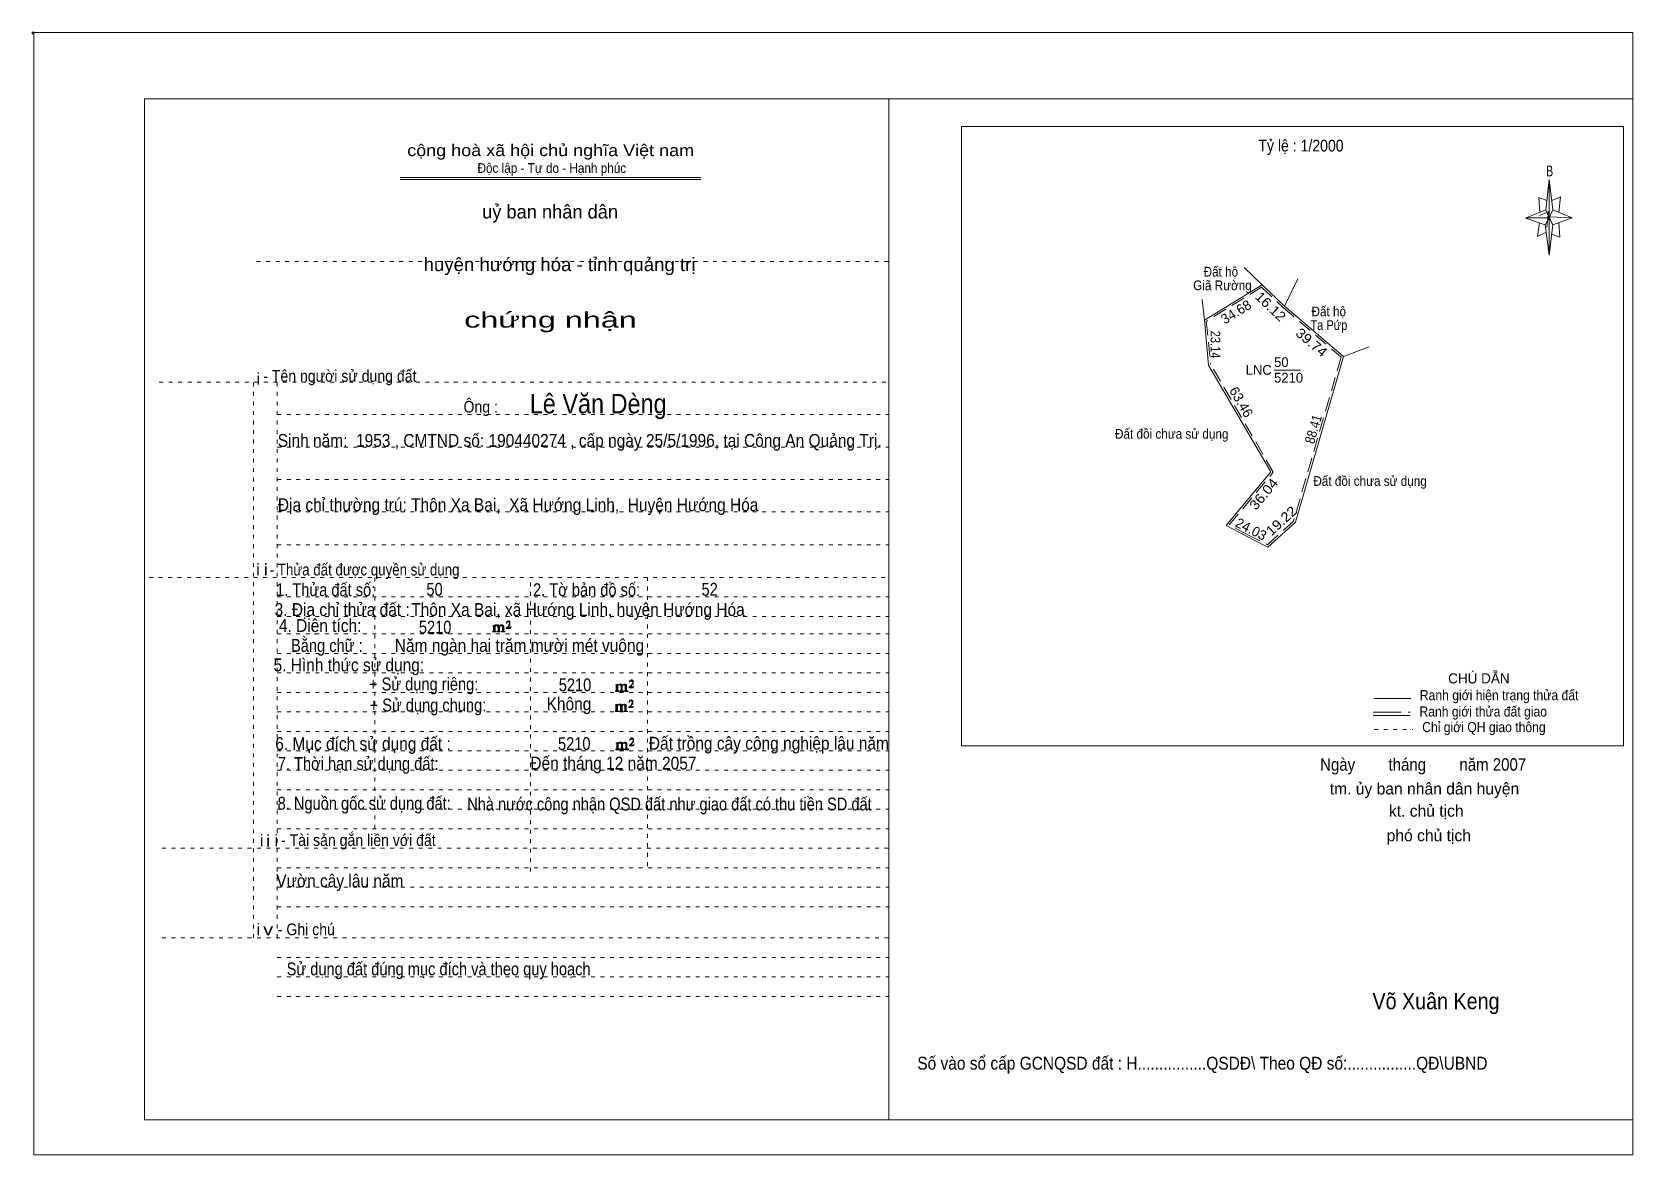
# Model space of a CAD drawing. Header units: centimetres. Extents: x -1.6 to 39.5, y -3.3 to 25.5.
import ezdxf
from ezdxf.enums import TextEntityAlignment as Align

# ---------------------------------------------------------------- set-up
doc = ezdxf.new("R2010")
doc.units = ezdxf.units.CM
doc.header["$LTSCALE"] = 0.12
for name, pattern in [('DOTTED', [1.5, 0.3, -1.2]), ('LONG_DASHED', [7.5, 6, -1.5]), ('MEDIUM_DASHED', [4.5, 3, -1.5])]:
    doc.linetypes.add(name, pattern=pattern)
for name, color, linetype, lineweight in [('1', 7, 'DOTTED', 13), ('10', 7, 'Continuous', 13), ('4', 7, 'Continuous', 13), ('5', 7, 'Continuous', 13), ('50', 7, 'Continuous', 13)]:
    doc.layers.add(name, color=color, linetype=linetype, lineweight=lineweight)

msp = doc.modelspace()

# ---------------------------------------------------------------- hatches: boundary and pattern name
at = {"layer": '50'}
for points in [[(10.27, 10.13), (10.27, 10.12), (10.27, 10.11), (10.25, 10.11), (10.24, 10.11), (10.24, 10.1), (10.33, 10.1), (10.33, 10.11), (10.32, 10.11), (10.31, 10.11), (10.31, 10.12), (10.31, 10.13), (10.31, 10.24), (10.31, 10.25), (10.32, 10.26), (10.34, 10.26), (10.35, 10.26), (10.36, 10.26), (10.37, 10.25), (10.39, 10.22), (10.39, 10.13), (10.37, 10.12), (10.37, 10.11), (10.36, 10.11), (10.35, 10.11), (10.35, 10.1), (10.44, 10.1), (10.44, 10.11), (10.43, 10.11), (10.42, 10.11), (10.42, 10.12), (10.42, 10.13), (10.42, 10.24), (10.44, 10.26), (10.45, 10.26), (10.46, 10.26), (10.49, 10.26), (10.49, 10.25), (10.5, 10.24), (10.5, 10.22), (10.5, 10.13), (10.5, 10.12), (10.49, 10.11), (10.49, 10.11), (10.47, 10.11), (10.47, 10.1), (10.56, 10.1), (10.56, 10.11), (10.55, 10.11), (10.54, 10.11), (10.53, 10.12), (10.53, 10.13), (10.53, 10.2), (10.53, 10.25), (10.53, 10.26), (10.52, 10.27), (10.5, 10.28), (10.47, 10.28), (10.46, 10.28), (10.44, 10.27), (10.41, 10.25), (10.41, 10.26), (10.4, 10.28), (10.39, 10.28), (10.37, 10.28), (10.35, 10.28), (10.34, 10.28), (10.32, 10.26), (10.31, 10.26), (10.31, 10.25), (10.31, 10.25), (10.31, 10.26), (10.31, 10.28), (10.24, 10.26), (10.24, 10.26), (10.25, 10.26), (10.27, 10.25), (10.27, 10.24), (10.27, 10.23)], [(10.69, 10.19), (10.72, 10.24), (10.72, 10.24), (10.71, 10.22), (10.69, 10.22), (10.68, 10.22), (10.63, 10.22), (10.66, 10.26), (10.67, 10.27), (10.69, 10.28), (10.69, 10.3), (10.69, 10.32), (10.69, 10.34), (10.69, 10.35), (10.69, 10.37), (10.68, 10.38), (10.67, 10.38), (10.66, 10.39), (10.65, 10.39), (10.63, 10.38), (10.63, 10.38), (10.62, 10.37), (10.61, 10.35), (10.59, 10.33), (10.61, 10.33), (10.61, 10.35), (10.62, 10.35), (10.63, 10.36), (10.65, 10.36), (10.66, 10.36), (10.67, 10.35), (10.68, 10.35), (10.68, 10.32), (10.68, 10.3), (10.66, 10.28), (10.66, 10.26), (10.65, 10.25), (10.59, 10.2), (10.59, 10.19)], [(13.42, 8.61), (13.42, 8.6), (13.42, 8.59), (13.41, 8.59), (13.4, 8.59), (13.4, 8.57), (13.48, 8.57), (13.48, 8.59), (13.47, 8.59), (13.46, 8.59), (13.46, 8.6), (13.46, 8.61), (13.46, 8.72), (13.46, 8.73), (13.47, 8.74), (13.5, 8.74), (13.51, 8.74), (13.52, 8.74), (13.53, 8.73), (13.54, 8.69), (13.54, 8.61), (13.53, 8.6), (13.53, 8.59), (13.52, 8.59), (13.51, 8.59), (13.51, 8.57), (13.6, 8.57), (13.6, 8.59), (13.58, 8.59), (13.57, 8.59), (13.57, 8.6), (13.57, 8.61), (13.57, 8.72), (13.6, 8.74), (13.61, 8.74), (13.62, 8.74), (13.64, 8.74), (13.64, 8.73), (13.65, 8.72), (13.65, 8.69), (13.65, 8.61), (13.65, 8.6), (13.64, 8.59), (13.64, 8.59), (13.63, 8.59), (13.63, 8.57), (13.72, 8.57), (13.72, 8.59), (13.7, 8.59), (13.69, 8.59), (13.68, 8.6), (13.68, 8.61), (13.68, 8.68), (13.68, 8.73), (13.68, 8.74), (13.67, 8.75), (13.65, 8.76), (13.63, 8.76), (13.62, 8.76), (13.6, 8.75), (13.56, 8.73), (13.56, 8.74), (13.55, 8.76), (13.54, 8.76), (13.53, 8.76), (13.51, 8.76), (13.5, 8.76), (13.47, 8.74), (13.46, 8.74), (13.46, 8.73), (13.46, 8.73), (13.46, 8.74), (13.46, 8.76), (13.4, 8.74), (13.4, 8.74), (13.41, 8.74), (13.42, 8.73), (13.42, 8.72), (13.42, 8.71)], [(13.85, 8.67), (13.87, 8.72), (13.87, 8.72), (13.86, 8.69), (13.85, 8.69), (13.84, 8.69), (13.78, 8.69), (13.82, 8.74), (13.83, 8.75), (13.85, 8.76), (13.85, 8.78), (13.85, 8.79), (13.85, 8.82), (13.85, 8.83), (13.85, 8.85), (13.84, 8.86), (13.83, 8.86), (13.82, 8.87), (13.8, 8.87), (13.78, 8.86), (13.78, 8.86), (13.77, 8.85), (13.76, 8.83), (13.75, 8.81), (13.76, 8.81), (13.76, 8.83), (13.77, 8.83), (13.78, 8.84), (13.8, 8.84), (13.82, 8.84), (13.83, 8.83), (13.84, 8.83), (13.84, 8.79), (13.84, 8.78), (13.82, 8.76), (13.82, 8.74), (13.8, 8.73), (13.75, 8.68), (13.75, 8.67)], [(13.41, 8.09), (13.41, 8.08), (13.41, 8.07), (13.4, 8.07), (13.39, 8.07), (13.39, 8.06), (13.48, 8.06), (13.48, 8.07), (13.47, 8.07), (13.45, 8.07), (13.45, 8.08), (13.45, 8.09), (13.45, 8.2), (13.45, 8.21), (13.47, 8.23), (13.49, 8.23), (13.5, 8.23), (13.51, 8.23), (13.52, 8.21), (13.53, 8.18), (13.53, 8.09), (13.52, 8.08), (13.52, 8.07), (13.51, 8.07), (13.5, 8.07), (13.5, 8.06), (13.59, 8.06), (13.59, 8.07), (13.58, 8.07), (13.57, 8.07), (13.57, 8.08), (13.57, 8.09), (13.57, 8.2), (13.59, 8.23), (13.6, 8.23), (13.61, 8.23), (13.63, 8.23), (13.63, 8.21), (13.64, 8.2), (13.64, 8.18), (13.64, 8.09), (13.64, 8.08), (13.63, 8.07), (13.63, 8.07), (13.62, 8.07), (13.62, 8.06), (13.71, 8.06), (13.71, 8.07), (13.7, 8.07), (13.69, 8.07), (13.67, 8.08), (13.67, 8.09), (13.67, 8.17), (13.67, 8.21), (13.67, 8.23), (13.66, 8.24), (13.64, 8.25), (13.62, 8.25), (13.61, 8.25), (13.59, 8.24), (13.55, 8.21), (13.55, 8.23), (13.54, 8.25), (13.53, 8.25), (13.52, 8.25), (13.5, 8.25), (13.49, 8.25), (13.47, 8.23), (13.45, 8.23), (13.45, 8.21), (13.45, 8.21), (13.45, 8.23), (13.45, 8.25), (13.39, 8.23), (13.39, 8.23), (13.4, 8.23), (13.41, 8.21), (13.41, 8.2), (13.41, 8.19)], [(13.84, 8.16), (13.86, 8.2), (13.86, 8.2), (13.85, 8.18), (13.84, 8.18), (13.83, 8.18), (13.77, 8.18), (13.81, 8.23), (13.82, 8.24), (13.84, 8.25), (13.84, 8.27), (13.84, 8.28), (13.84, 8.3), (13.84, 8.31), (13.84, 8.34), (13.83, 8.35), (13.82, 8.35), (13.81, 8.36), (13.8, 8.36), (13.77, 8.35), (13.77, 8.35), (13.76, 8.34), (13.75, 8.31), (13.74, 8.29), (13.75, 8.29), (13.75, 8.31), (13.76, 8.31), (13.77, 8.33), (13.8, 8.33), (13.81, 8.33), (13.82, 8.31), (13.83, 8.31), (13.83, 8.28), (13.83, 8.27), (13.81, 8.25), (13.81, 8.23), (13.8, 8.21), (13.74, 8.17), (13.74, 8.16)], [(13.43, 7.12), (13.43, 7.11), (13.43, 7.1), (13.42, 7.1), (13.41, 7.1), (13.41, 7.08), (13.49, 7.08), (13.49, 7.1), (13.48, 7.1), (13.47, 7.1), (13.47, 7.11), (13.47, 7.12), (13.47, 7.23), (13.47, 7.24), (13.48, 7.25), (13.51, 7.25), (13.52, 7.25), (13.53, 7.25), (13.54, 7.24), (13.55, 7.2), (13.55, 7.12), (13.54, 7.11), (13.54, 7.1), (13.53, 7.1), (13.52, 7.1), (13.52, 7.08), (13.61, 7.08), (13.61, 7.1), (13.59, 7.1), (13.58, 7.1), (13.58, 7.11), (13.58, 7.12), (13.58, 7.23), (13.61, 7.25), (13.62, 7.25), (13.63, 7.25), (13.65, 7.25), (13.65, 7.24), (13.66, 7.23), (13.66, 7.2), (13.66, 7.12), (13.66, 7.11), (13.65, 7.1), (13.65, 7.1), (13.64, 7.1), (13.64, 7.08), (13.73, 7.08), (13.73, 7.1), (13.71, 7.1), (13.7, 7.1), (13.69, 7.11), (13.69, 7.12), (13.69, 7.19), (13.69, 7.24), (13.69, 7.25), (13.68, 7.26), (13.66, 7.27), (13.64, 7.27), (13.63, 7.27), (13.61, 7.26), (13.57, 7.24), (13.57, 7.25), (13.56, 7.27), (13.55, 7.27), (13.54, 7.27), (13.52, 7.27), (13.51, 7.27), (13.48, 7.25), (13.47, 7.25), (13.47, 7.24), (13.47, 7.24), (13.47, 7.25), (13.47, 7.27), (13.41, 7.25), (13.41, 7.25), (13.42, 7.25), (13.43, 7.24), (13.43, 7.23), (13.43, 7.22)], [(13.86, 7.18), (13.88, 7.23), (13.88, 7.23), (13.87, 7.2), (13.86, 7.2), (13.85, 7.2), (13.79, 7.2), (13.83, 7.25), (13.84, 7.26), (13.86, 7.27), (13.86, 7.29), (13.86, 7.3), (13.86, 7.33), (13.86, 7.34), (13.86, 7.36), (13.85, 7.37), (13.84, 7.37), (13.83, 7.38), (13.81, 7.38), (13.79, 7.37), (13.79, 7.37), (13.78, 7.36), (13.77, 7.34), (13.76, 7.32), (13.77, 7.32), (13.77, 7.34), (13.78, 7.34), (13.79, 7.35), (13.81, 7.35), (13.83, 7.35), (13.84, 7.34), (13.85, 7.34), (13.85, 7.3), (13.85, 7.29), (13.83, 7.27), (13.83, 7.25), (13.81, 7.24), (13.76, 7.19), (13.76, 7.18)]]:
    msp.add_hatch(color=256, dxfattribs=at).paths.add_polyline_path(points)

# ---------------------------------------------------------------- linework, layer by layer
at = {"layer": '1', "linetype": 'Continuous'}
for p, q in [((1.31, -2.42), (1.31, 23.78)), ((1.31, 23.78), (39.51, 23.78)), ((20.41, -2.42), (20.41, 23.78)), ((39.51, -2.42), (39.51, 23.78)), ((7.87, 21.76), (15.58, 21.76)), ((7.87, 21.71), (15.59, 21.71)), ((37.26, 20.55), (36.75, 20.72)), ((1.31, -2.42), (39.51, -2.42))]:
    msp.add_line(p, q, dxfattribs=at)
at = {"layer": '1'}
for p, q in [((4.19, 19.61), (20.41, 19.61)), ((1.69, 16.51), (20.41, 16.51)), ((4.11, 2.25), (4.11, 16.51)), ((4.72, 2.25), (4.72, 16.51)), ((4.72, 15.68), (20.41, 15.68)), ((4.72, 14.84), (20.41, 14.84)), ((4.72, 14.01), (20.41, 14.01)), ((4.72, 13.18), (20.41, 13.18)), ((4.72, 12.34), (20.41, 12.34)), ((1.43, 11.5), (20.41, 11.5)), ((7.22, 5.05), (7.22, 11.5)), ((11.22, 3.95), (11.22, 11.5)), ((14.22, 4.09), (14.22, 11.5)), ((4.72, 11), (20.41, 11)), ((4.72, 10.5), (20.41, 10.5)), ((4.72, 10.05), (20.41, 10.05)), ((4.72, 9.55), (20.41, 9.55)), ((4.72, 9.05), (20.41, 9.05)), ((4.72, 8.55), (20.41, 8.55)), ((4.72, 8.05), (20.41, 8.05)), ((4.72, 7.55), (20.41, 7.55)), ((4.72, 7.05), (20.41, 7.05)), ((4.72, 6.55), (20.41, 6.55)), ((4.72, 6.05), (20.41, 6.05)), ((4.72, 5.55), (20.41, 5.55)), ((4.72, 5.05), (20.41, 5.05)), ((1.76, 4.55), (20.41, 4.55)), ((4.72, 4.05), (20.41, 4.05)), ((4.72, 3.55), (20.41, 3.55)), ((4.72, 3.05), (20.41, 3.05)), ((1.76, 2.25), (20.41, 2.25)), ((4.72, 1.75), (20.41, 1.75)), ((4.72, 1.25), (20.41, 1.25)), ((4.72, 0.75), (20.41, 0.75))]:
    msp.add_line(p, q, dxfattribs=at)
at = {"layer": '1', "linetype": 'Continuous'}
msp.add_lwpolyline([(-1.53, -3.32), (39.51, -3.32), (39.51, 25.48), (-1.53, 25.48)], close=True, dxfattribs=at)
msp.add_lwpolyline([(37.27, 20.35), (37.06, 20.25), (37.11, 20.6)], dxfattribs=at)
at = {"layer": '10'}
for p, q in [((29.99, 19.01), (28.51, 18.1)), ((28.51, 18.1), (28.45, 18.63)), ((28.51, 18.1), (28.62, 16.95)), ((30.57, 18.46), (32.08, 17.17)), ((32.74, 17.42), (32.08, 17.17)), ((32.08, 17.17), (30.85, 12.92)), ((30.3, 16.82), (30.98, 16.82)), ((29.79, 12.46), (29.59, 12.56))]:
    msp.add_line(p, q, dxfattribs=at)
at = {"layer": '10', "linetype": 'MEDIUM_DASHED'}
for p, q in [((29.98, 18.95), (28.56, 18.07)), ((29.98, 18.95), (30.54, 18.42)), ((30.54, 18.42), (32.02, 17.15)), ((28.56, 18.07), (28.67, 16.97)), ((32.02, 17.15), (30.8, 12.95))]:
    msp.add_line(p, q, dxfattribs=at)
at = {"layer": '10'}
for points in [[(29.53, 19.45), (29.99, 19.01), (30.57, 18.46), (30.91, 19.16)], [(29.59, 12.56), (29.07, 12.83), (30.22, 14.21), (28.62, 16.95)], [(29.79, 12.46), (30.14, 12.28), (30.85, 12.92)]]:
    msp.add_lwpolyline(points, dxfattribs=at)
at = {"layer": '10', "linetype": 'MEDIUM_DASHED'}
for points in [[(29.61, 12.6), (29.15, 12.85), (30.28, 14.2), (28.67, 16.97)], [(29.61, 12.6), (30.13, 12.34), (30.8, 12.95)]]:
    msp.add_lwpolyline(points, dxfattribs=at)
at = {"layer": '4'}
for p, q in [((32.86, 8.39), (33.81, 8.39)), ((32.84, 7.96), (33.79, 7.96))]:
    msp.add_line(p, q, dxfattribs=at)
at = {"layer": '4', "linetype": 'LONG_DASHED'}
msp.add_line((32.84, 8.04), (33.79, 8.04), dxfattribs=at)
at = {"layer": '4', "linetype": 'DOTTED'}
msp.add_line((32.87, 7.6), (33.86, 7.6), dxfattribs=at)
at = {"layer": '4'}
msp.add_lwpolyline([(22.28, 23.07), (39.27, 23.07), (39.27, 7.18), (22.28, 7.18)], close=True, dxfattribs=at)
msp.add_circle((-1.55, 25.47), 0.025, dxfattribs=at)
at = {"layer": '5'}
for p, q in [((37.27, 20.93), (37.36, 21.71)), ((37.45, 20.55), (37.36, 19.77)), ((37.45, 20.93), (37.95, 20.73)), ((37.61, 20.61), (37.63, 20.23)), ((37.63, 20.23), (37.42, 20.31))]:
    msp.add_line(p, q, dxfattribs=at)
for points in [[(37.36, 21.71), (37.45, 20.93), (37.36, 20.73)], [(37.36, 20.73), (36.77, 20.73), (37.27, 20.93), (37.45, 20.55), (37.95, 20.73), (37.36, 20.75)], [(37.36, 20.73), (37.36, 19.77), (37.26, 20.55)]]:
    msp.add_lwpolyline(points, close=True, dxfattribs=at)
for points in [[(37.3, 21.17), (37.09, 21.25), (37.12, 20.87)], [(37.43, 21.17), (37.65, 21.27), (37.61, 20.87)], [(37.36, 20.73), (37.27, 20.93), (36.77, 20.73)], [(37.12, 20.79), (37.34, 20.89), (37.3, 20.49)], [(37.36, 20.73), (37.45, 20.55), (37.95, 20.73)]]:
    msp.add_lwpolyline(points, dxfattribs=at)
at = {"layer": '50'}
for points in [[(10.27, 10.13), (10.27, 10.12), (10.27, 10.11), (10.25, 10.11), (10.24, 10.11), (10.24, 10.1), (10.33, 10.1), (10.33, 10.11), (10.32, 10.11), (10.31, 10.11), (10.31, 10.12), (10.31, 10.13), (10.31, 10.24), (10.31, 10.25), (10.32, 10.26), (10.34, 10.26), (10.35, 10.26), (10.36, 10.26), (10.37, 10.25), (10.39, 10.22), (10.39, 10.13), (10.37, 10.12), (10.37, 10.11), (10.36, 10.11), (10.35, 10.11), (10.35, 10.1), (10.44, 10.1), (10.44, 10.11), (10.43, 10.11), (10.42, 10.11), (10.42, 10.12), (10.42, 10.13), (10.42, 10.24), (10.44, 10.26), (10.45, 10.26), (10.46, 10.26), (10.49, 10.26), (10.49, 10.25), (10.5, 10.24), (10.5, 10.22), (10.5, 10.13), (10.5, 10.12), (10.49, 10.11), (10.49, 10.11), (10.47, 10.11), (10.47, 10.1), (10.56, 10.1), (10.56, 10.11), (10.55, 10.11), (10.54, 10.11), (10.53, 10.12), (10.53, 10.13), (10.53, 10.2), (10.53, 10.25), (10.53, 10.26), (10.52, 10.27), (10.5, 10.28), (10.47, 10.28), (10.46, 10.28), (10.44, 10.27), (10.41, 10.25), (10.41, 10.26), (10.4, 10.28), (10.39, 10.28), (10.37, 10.28), (10.35, 10.28), (10.34, 10.28), (10.32, 10.26), (10.31, 10.26), (10.31, 10.25), (10.31, 10.25), (10.31, 10.26), (10.31, 10.28), (10.24, 10.26), (10.24, 10.26), (10.25, 10.26), (10.27, 10.25), (10.27, 10.24), (10.27, 10.23)], [(10.69, 10.19), (10.72, 10.24), (10.72, 10.24), (10.71, 10.22), (10.69, 10.22), (10.68, 10.22), (10.63, 10.22), (10.66, 10.26), (10.67, 10.27), (10.69, 10.28), (10.69, 10.3), (10.69, 10.32), (10.69, 10.34), (10.69, 10.35), (10.69, 10.37), (10.68, 10.38), (10.67, 10.38), (10.66, 10.39), (10.65, 10.39), (10.63, 10.38), (10.63, 10.38), (10.62, 10.37), (10.61, 10.35), (10.59, 10.33), (10.61, 10.33), (10.61, 10.35), (10.62, 10.35), (10.63, 10.36), (10.65, 10.36), (10.66, 10.36), (10.67, 10.35), (10.68, 10.35), (10.68, 10.32), (10.68, 10.3), (10.66, 10.28), (10.66, 10.26), (10.65, 10.25), (10.59, 10.2), (10.59, 10.19)], [(13.42, 8.61), (13.42, 8.6), (13.42, 8.59), (13.41, 8.59), (13.4, 8.59), (13.4, 8.57), (13.48, 8.57), (13.48, 8.59), (13.47, 8.59), (13.46, 8.59), (13.46, 8.6), (13.46, 8.61), (13.46, 8.72), (13.46, 8.73), (13.47, 8.74), (13.5, 8.74), (13.51, 8.74), (13.52, 8.74), (13.53, 8.73), (13.54, 8.69), (13.54, 8.61), (13.53, 8.6), (13.53, 8.59), (13.52, 8.59), (13.51, 8.59), (13.51, 8.57), (13.6, 8.57), (13.6, 8.59), (13.58, 8.59), (13.57, 8.59), (13.57, 8.6), (13.57, 8.61), (13.57, 8.72), (13.6, 8.74), (13.61, 8.74), (13.62, 8.74), (13.64, 8.74), (13.64, 8.73), (13.65, 8.72), (13.65, 8.69), (13.65, 8.61), (13.65, 8.6), (13.64, 8.59), (13.64, 8.59), (13.63, 8.59), (13.63, 8.57), (13.72, 8.57), (13.72, 8.59), (13.7, 8.59), (13.69, 8.59), (13.68, 8.6), (13.68, 8.61), (13.68, 8.68), (13.68, 8.73), (13.68, 8.74), (13.67, 8.75), (13.65, 8.76), (13.63, 8.76), (13.62, 8.76), (13.6, 8.75), (13.56, 8.73), (13.56, 8.74), (13.55, 8.76), (13.54, 8.76), (13.53, 8.76), (13.51, 8.76), (13.5, 8.76), (13.47, 8.74), (13.46, 8.74), (13.46, 8.73), (13.46, 8.73), (13.46, 8.74), (13.46, 8.76), (13.4, 8.74), (13.4, 8.74), (13.41, 8.74), (13.42, 8.73), (13.42, 8.72), (13.42, 8.71)], [(13.85, 8.67), (13.87, 8.72), (13.87, 8.72), (13.86, 8.69), (13.85, 8.69), (13.84, 8.69), (13.78, 8.69), (13.82, 8.74), (13.83, 8.75), (13.85, 8.76), (13.85, 8.78), (13.85, 8.79), (13.85, 8.82), (13.85, 8.83), (13.85, 8.85), (13.84, 8.86), (13.83, 8.86), (13.82, 8.87), (13.8, 8.87), (13.78, 8.86), (13.78, 8.86), (13.77, 8.85), (13.76, 8.83), (13.75, 8.81), (13.76, 8.81), (13.76, 8.83), (13.77, 8.83), (13.78, 8.84), (13.8, 8.84), (13.82, 8.84), (13.83, 8.83), (13.84, 8.83), (13.84, 8.79), (13.84, 8.78), (13.82, 8.76), (13.82, 8.74), (13.8, 8.73), (13.75, 8.68), (13.75, 8.67)], [(13.41, 8.09), (13.41, 8.08), (13.41, 8.07), (13.4, 8.07), (13.39, 8.07), (13.39, 8.06), (13.48, 8.06), (13.48, 8.07), (13.47, 8.07), (13.45, 8.07), (13.45, 8.08), (13.45, 8.09), (13.45, 8.2), (13.45, 8.21), (13.47, 8.23), (13.49, 8.23), (13.5, 8.23), (13.51, 8.23), (13.52, 8.21), (13.53, 8.18), (13.53, 8.09), (13.52, 8.08), (13.52, 8.07), (13.51, 8.07), (13.5, 8.07), (13.5, 8.06), (13.59, 8.06), (13.59, 8.07), (13.58, 8.07), (13.57, 8.07), (13.57, 8.08), (13.57, 8.09), (13.57, 8.2), (13.59, 8.23), (13.6, 8.23), (13.61, 8.23), (13.63, 8.23), (13.63, 8.21), (13.64, 8.2), (13.64, 8.18), (13.64, 8.09), (13.64, 8.08), (13.63, 8.07), (13.63, 8.07), (13.62, 8.07), (13.62, 8.06), (13.71, 8.06), (13.71, 8.07), (13.7, 8.07), (13.69, 8.07), (13.67, 8.08), (13.67, 8.09), (13.67, 8.17), (13.67, 8.21), (13.67, 8.23), (13.66, 8.24), (13.64, 8.25), (13.62, 8.25), (13.61, 8.25), (13.59, 8.24), (13.55, 8.21), (13.55, 8.23), (13.54, 8.25), (13.53, 8.25), (13.52, 8.25), (13.5, 8.25), (13.49, 8.25), (13.47, 8.23), (13.45, 8.23), (13.45, 8.21), (13.45, 8.21), (13.45, 8.23), (13.45, 8.25), (13.39, 8.23), (13.39, 8.23), (13.4, 8.23), (13.41, 8.21), (13.41, 8.2), (13.41, 8.19)], [(13.84, 8.16), (13.86, 8.2), (13.86, 8.2), (13.85, 8.18), (13.84, 8.18), (13.83, 8.18), (13.77, 8.18), (13.81, 8.23), (13.82, 8.24), (13.84, 8.25), (13.84, 8.27), (13.84, 8.28), (13.84, 8.3), (13.84, 8.31), (13.84, 8.34), (13.83, 8.35), (13.82, 8.35), (13.81, 8.36), (13.8, 8.36), (13.77, 8.35), (13.77, 8.35), (13.76, 8.34), (13.75, 8.31), (13.74, 8.29), (13.75, 8.29), (13.75, 8.31), (13.76, 8.31), (13.77, 8.33), (13.8, 8.33), (13.81, 8.33), (13.82, 8.31), (13.83, 8.31), (13.83, 8.28), (13.83, 8.27), (13.81, 8.25), (13.81, 8.23), (13.8, 8.21), (13.74, 8.17), (13.74, 8.16)], [(13.43, 7.12), (13.43, 7.11), (13.43, 7.1), (13.42, 7.1), (13.41, 7.1), (13.41, 7.08), (13.49, 7.08), (13.49, 7.1), (13.48, 7.1), (13.47, 7.1), (13.47, 7.11), (13.47, 7.12), (13.47, 7.23), (13.47, 7.24), (13.48, 7.25), (13.51, 7.25), (13.52, 7.25), (13.53, 7.25), (13.54, 7.24), (13.55, 7.2), (13.55, 7.12), (13.54, 7.11), (13.54, 7.1), (13.53, 7.1), (13.52, 7.1), (13.52, 7.08), (13.61, 7.08), (13.61, 7.1), (13.59, 7.1), (13.58, 7.1), (13.58, 7.11), (13.58, 7.12), (13.58, 7.23), (13.61, 7.25), (13.62, 7.25), (13.63, 7.25), (13.65, 7.25), (13.65, 7.24), (13.66, 7.23), (13.66, 7.2), (13.66, 7.12), (13.66, 7.11), (13.65, 7.1), (13.65, 7.1), (13.64, 7.1), (13.64, 7.08), (13.73, 7.08), (13.73, 7.1), (13.71, 7.1), (13.7, 7.1), (13.69, 7.11), (13.69, 7.12), (13.69, 7.19), (13.69, 7.24), (13.69, 7.25), (13.68, 7.26), (13.66, 7.27), (13.64, 7.27), (13.63, 7.27), (13.61, 7.26), (13.57, 7.24), (13.57, 7.25), (13.56, 7.27), (13.55, 7.27), (13.54, 7.27), (13.52, 7.27), (13.51, 7.27), (13.48, 7.25), (13.47, 7.25), (13.47, 7.24), (13.47, 7.24), (13.47, 7.25), (13.47, 7.27), (13.41, 7.25), (13.41, 7.25), (13.42, 7.25), (13.43, 7.24), (13.43, 7.23), (13.43, 7.22)], [(13.86, 7.18), (13.88, 7.23), (13.88, 7.23), (13.87, 7.2), (13.86, 7.2), (13.85, 7.2), (13.79, 7.2), (13.83, 7.25), (13.84, 7.26), (13.86, 7.27), (13.86, 7.29), (13.86, 7.3), (13.86, 7.33), (13.86, 7.34), (13.86, 7.36), (13.85, 7.37), (13.84, 7.37), (13.83, 7.38), (13.81, 7.38), (13.79, 7.37), (13.79, 7.37), (13.78, 7.36), (13.77, 7.34), (13.76, 7.32), (13.77, 7.32), (13.77, 7.34), (13.78, 7.34), (13.79, 7.35), (13.81, 7.35), (13.83, 7.35), (13.84, 7.34), (13.85, 7.34), (13.85, 7.3), (13.85, 7.29), (13.83, 7.27), (13.83, 7.25), (13.81, 7.24), (13.76, 7.19), (13.76, 7.18)]]:
    msp.add_lwpolyline(points, close=True, dxfattribs=at)

# ---------------------------------------------------------------- texts
at = {"layer": '1'}
for s, height, width, p in [('cộng hoà xã hội chủ nghĩa Việt nam', 0.3, 1.15, (11.735, 22.31)), ('Độc lập - Tự do - Hạnh phúc', 0.25, 0.9, (11.765, 21.88)), ('chứng nhận', 0.4, 1.55, (11.73, 17.91)), ('- Tên người sử dụng đất', 0.3, 0.9, (6.325, 16.52)), ('- Thửa đất được quyền sử dụng', 0.3, 0.85, (6.96, 11.55)), ('- Tài sản gắn liền với đất ', 0.3, 0.9, (6.85, 4.61)), ('v', 0.3, 1.3, (4.485, 2.32)), ('- Ghi chú', 0.3, 0.9, (5.465, 2.32))]:
    msp.add_text(s, height=height, dxfattribs=dict(at, width=width)).set_placement(p, align=Align.CENTER)
for s, height, p in [('uỷ ban nhân dân', 0.35, (11.72, 20.71)), ('i', 0.3, (4.235, 16.45)), ('i', 0.3, (4.225, 11.55)), ('i', 0.3, (4.425, 11.55)), ('i', 0.3, (4.315, 4.6)), ('i', 0.3, (4.485, 4.59)), ('i', 0.3, (4.695, 4.6)), ('i', 0.3, (4.235, 2.32))]:
    msp.add_text(s, height=height, dxfattribs=at).set_placement(p, align=Align.CENTER)
at = {"layer": '10'}
for s, height, width, p in [('Tỷ lệ : 1/2000', 0.3, 0.9, (30.99, 22.43)), ('Đất hộ ', 0.25, 0.9, (28.975, 19.22)), ('Giã Rường', 0.25, 0.9, (28.975, 18.87)), ('Ta Pứp ', 0.25, 0.85, (31.745, 17.85)), ('Đất hộ ', 0.25, 0.9, (31.745, 18.2)), ('Lê Văn Dèng', 0.5, 0.9, (12.955, 15.71)), ('Đất đồi chưa sử dụng ', 0.25, 0.9, (27.715, 15.06)), ('Đất đồi chưa sử dụng ', 0.25, 0.9, (32.805, 13.85)), ('Võ Xuân Keng', 0.42, 0.9, (34.455, 0.42))]:
    msp.add_text(s, height=height, dxfattribs=dict(at, width=width)).set_placement(p, align=Align.CENTER)
for s, rotation, p in [('34.68', 31.573, (29.39, 18.207)), ('63.46', 300.315, (29.348, 15.938)), ('24.03', 332.689, (29.653, 12.628))]:
    msp.add_text(s, height=0.25, rotation=rotation, dxfattribs=at).set_placement(p, align=Align.CENTER)
for s, rotation, width, p in [('16.12', 316.382, 1.1, (30.124, 18.362)), ('23.14', 270, 0.85, (28.67, 17.475)), ('39.74', 319.633, 1.1, (31.179, 17.435)), ('88.41', 73.791, 0.9, (31.428, 15.27)), ('36.04', 50.268, 1.1, (30.129, 13.56)), ('19.22', 42.364, 1.1, (30.571, 12.86))]:
    msp.add_text(s, height=0.25, rotation=rotation, dxfattribs=dict(at, width=width)).set_placement(p, align=Align.CENTER)
msp.add_text('LNC', height=0.25, dxfattribs=at).set_placement((30.24, 16.7), align=Align.RIGHT)
for s, p in [('50', (30.3, 16.9)), ('5210', (30.3, 16.5))]:
    msp.add_text(s, height=0.25, dxfattribs=at).set_placement(p)
at = {"layer": '4'}
msp.add_text('CHÚ DẪN', height=0.2591, dxfattribs=at).set_placement((35.555, 8.78), align=Align.CENTER)
at = {"layer": '4', "width": 0.9}
for s, p in [('Ranh giới hiện trạng thửa đất', (36.075, 8.35)), ('Ranh giới thửa đất giao ', (35.71, 7.93)), ('Chỉ giới QH giao thông', (35.685, 7.53))]:
    msp.add_text(s, height=0.2591, dxfattribs=at).set_placement(p, align=Align.CENTER)
at = {"layer": '5', "width": 0.75}
msp.add_text('B', height=0.276, dxfattribs=at).set_placement((37.37, 21.79), align=Align.CENTER)
at = {"layer": '50'}
for s, height, width, p in [('  huyện hướng hóa - tỉnh quảng trị', 0.34, 1.05, (11.83, 19.36)), ('Ông :', 0.3, 0.9, (9.94, 15.73)), ('Sinh năm:  1953 , CMTND số: 190440274 , cấp ngày 25/5/1996, tại Công An Quảng Trị.', 0.33, 0.9, (12.48, 14.85)), ('Địa chỉ thường trú: Thôn Xa Bai,  Xã Hướng Linh,  Huyện Hướng Hóa', 0.33, 0.9, (10.9, 13.2)), ('1. Thửa đất số:  ', 0.33, 0.85, (6.065, 11.02)), ('50', 0.33, 0.85, (8.755, 11.03)), ('2. Tờ bản đồ số:  ', 0.33, 0.85, (12.76, 11.02)), ('52', 0.33, 0.85, (15.815, 11.03)), ('3. Địa chỉ thửa đất : ', 0.33, 0.9, (6.44, 10.51)), ('Thôn Xa Bai, xã Hướng Linh, huyện Hướng Hóa', 0.33, 0.9, (12.435, 10.51)), ('4. Diện tích: ', 0.33, 0.9, (5.875, 10.1)), ('5210', 0.33, 0.85, (8.77, 10.06)), ('Bằng chữ :', 0.33, 0.85, (5.99, 9.59)), ('Năm ngàn hai trăm mười mét vuông', 0.33, 0.9, (10.935, 9.59)), ('5. Hình thức sử dụng:', 0.33, 0.9, (6.555, 9.09)), ('+ Sử dụng riêng:', 0.33, 0.85, (8.475, 8.6)), ('5210', 0.33, 0.85, (12.36, 8.58)), ('+ Sử dụng chung:', 0.33, 0.85, (8.585, 8.06)), ('Không', 0.33, 0.9, (12.205, 8.09)), ('6. Mục đích sử dụng đất :', 0.33, 0.9, (6.92, 7.07)), ('5210', 0.33, 0.85, (12.34, 7.07)), ('Đất trồng cây công nghiệp lâu năm', 0.33, 0.9, (17.335, 7.08)), ('7. Thời hạn sử dụng đất:', 0.33, 0.85, (6.795, 6.56)), ('Đến tháng 12 năm 2057', 0.33, 0.9, (13.345, 6.57)), ('Ngày        tháng        năm 2007', 0.32, 0.9, (34.125, 6.54)), ('8. Nguồn gốc sử dụng đất:', 0.33, 0.85, (6.95, 5.54)), ('Nhà nước công nhận QSD đất như giao đất có thu tiền SD đất ', 0.33, 0.85, (14.835, 5.52)), ('Vườn cây lâu năm', 0.33, 0.9, (6.325, 3.55)), ('Sử dụng đất đúng mục đích và theo quy hoạch', 0.33, 0.85, (8.86, 1.29)), ('Số vào sổ cấp GCNQSD đất : H................QSDĐ\\ Theo QĐ số:................QĐ\\UBND', 0.33, 0.9, (28.46, -1.13))]:
    msp.add_text(s, height=height, dxfattribs=dict(at, width=width)).set_placement(p, align=Align.CENTER)
for s, p in [('tm. ủy ban nhân dân huyện ', (34.215, 5.93)), ('kt. chủ tịch', (34.205, 5.36)), ('phó chủ tịch', (34.27, 4.73))]:
    msp.add_text(s, height=0.3, dxfattribs=at).set_placement(p, align=Align.CENTER)

doc.saveas('drawing.dxf')
